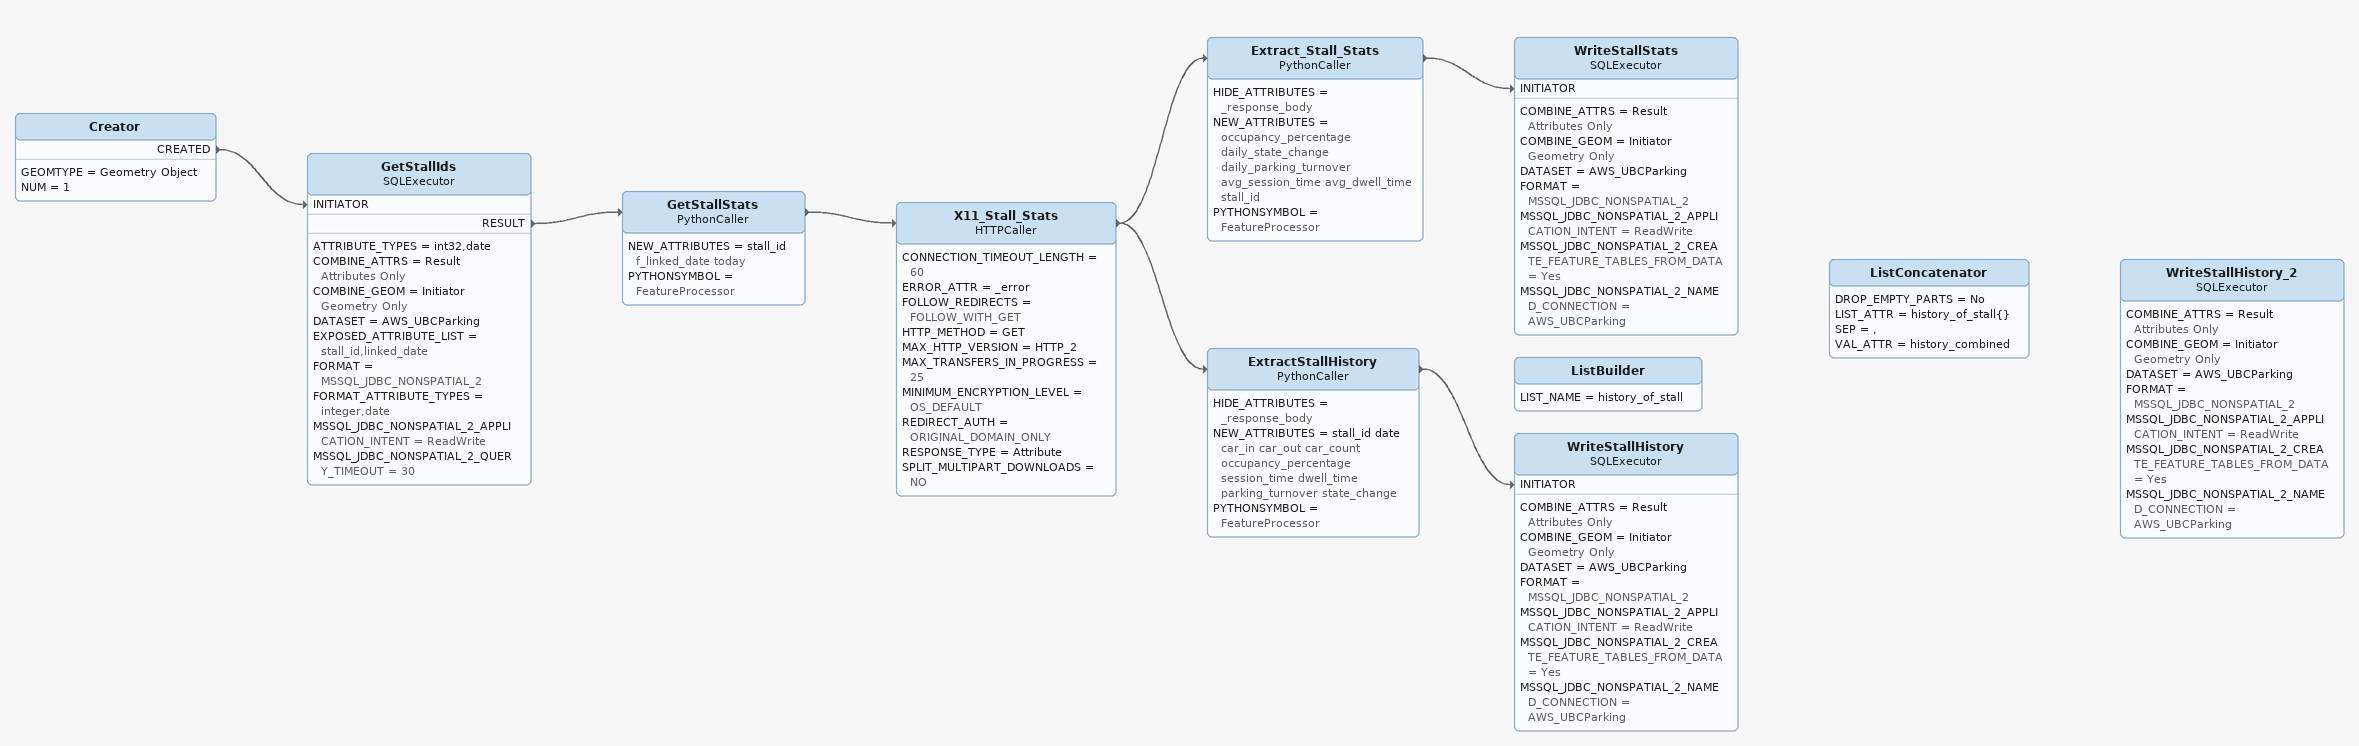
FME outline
Creator
    GEOMTYPE = Geometry Object
    NUM = 1
    CREATED -> GetStallIds [INITIATOR]
GetStallIds: SQLExecutor
    ATTRIBUTE_TYPES = int32,date
    COMBINE_ATTRS = Result Attributes Only
    COMBINE_GEOM = Initiator Geometry Only
    DATASET = AWS_UBCParking
    EXPOSED_ATTRIBUTE_LIST = stall_id,linked_date
    FORMAT = MSSQL_JDBC_NONSPATIAL_2
    FORMAT_ATTRIBUTE_TYPES = integer,date
    MSSQL_JDBC_NONSPATIAL_2_APPLICATION_INTENT = ReadWrite
    MSSQL_JDBC_NONSPATIAL_2_QUERY_TIMEOUT = 30
    RESULT -> GetStallStats
GetStallStats: PythonCaller
    NEW_ATTRIBUTES = stall_id f_linked_date today
    PYTHONSYMBOL = FeatureProcessor
    -> X11_Stall_Stats
X11_Stall_Stats: HTTPCaller
    CONNECTION_TIMEOUT_LENGTH = 60
    ERROR_ATTR = _error
    FOLLOW_REDIRECTS = FOLLOW_WITH_GET
    HTTP_METHOD = GET
    MAX_HTTP_VERSION = HTTP_2
    MAX_TRANSFERS_IN_PROGRESS = 25
    MINIMUM_ENCRYPTION_LEVEL = OS_DEFAULT
    REDIRECT_AUTH = ORIGINAL_DOMAIN_ONLY
    RESPONSE_TYPE = Attribute
    SPLIT_MULTIPART_DOWNLOADS = NO
    -> Extract_Stall_Stats
    -> ExtractStallHistory
Extract_Stall_Stats: PythonCaller
    HIDE_ATTRIBUTES = _response_body
    NEW_ATTRIBUTES = occupancy_percentage daily_state_change daily_parking_turnover avg_session_time avg_dwell_time stall_id
    PYTHONSYMBOL = FeatureProcessor
    -> WriteStallStats [INITIATOR]
WriteStallStats: SQLExecutor
    COMBINE_ATTRS = Result Attributes Only
    COMBINE_GEOM = Initiator Geometry Only
    DATASET = AWS_UBCParking
    FORMAT = MSSQL_JDBC_NONSPATIAL_2
    MSSQL_JDBC_NONSPATIAL_2_APPLICATION_INTENT = ReadWrite
    MSSQL_JDBC_NONSPATIAL_2_CREATE_FEATURE_TABLES_FROM_DATA = Yes
    MSSQL_JDBC_NONSPATIAL_2_NAMED_CONNECTION = AWS_UBCParking
ExtractStallHistory: PythonCaller
    HIDE_ATTRIBUTES = _response_body
    NEW_ATTRIBUTES = stall_id date car_in car_out car_count occupancy_percentage session_time dwell_time parking_turnover state_change
    PYTHONSYMBOL = FeatureProcessor
    -> WriteStallHistory [INITIATOR]
WriteStallHistory: SQLExecutor
    COMBINE_ATTRS = Result Attributes Only
    COMBINE_GEOM = Initiator Geometry Only
    DATASET = AWS_UBCParking
    FORMAT = MSSQL_JDBC_NONSPATIAL_2
    MSSQL_JDBC_NONSPATIAL_2_APPLICATION_INTENT = ReadWrite
    MSSQL_JDBC_NONSPATIAL_2_CREATE_FEATURE_TABLES_FROM_DATA = Yes
    MSSQL_JDBC_NONSPATIAL_2_NAMED_CONNECTION = AWS_UBCParking
ListBuilder
    LIST_NAME = history_of_stall
ListConcatenator
    DROP_EMPTY_PARTS = No
    LIST_ATTR = history_of_stall{}
    SEP = ,
    VAL_ATTR = history_combined
WriteStallHistory_2: SQLExecutor
    COMBINE_ATTRS = Result Attributes Only
    COMBINE_GEOM = Initiator Geometry Only
    DATASET = AWS_UBCParking
    FORMAT = MSSQL_JDBC_NONSPATIAL_2
    MSSQL_JDBC_NONSPATIAL_2_APPLICATION_INTENT = ReadWrite
    MSSQL_JDBC_NONSPATIAL_2_CREATE_FEATURE_TABLES_FROM_DATA = Yes
    MSSQL_JDBC_NONSPATIAL_2_NAMED_CONNECTION = AWS_UBCParking
